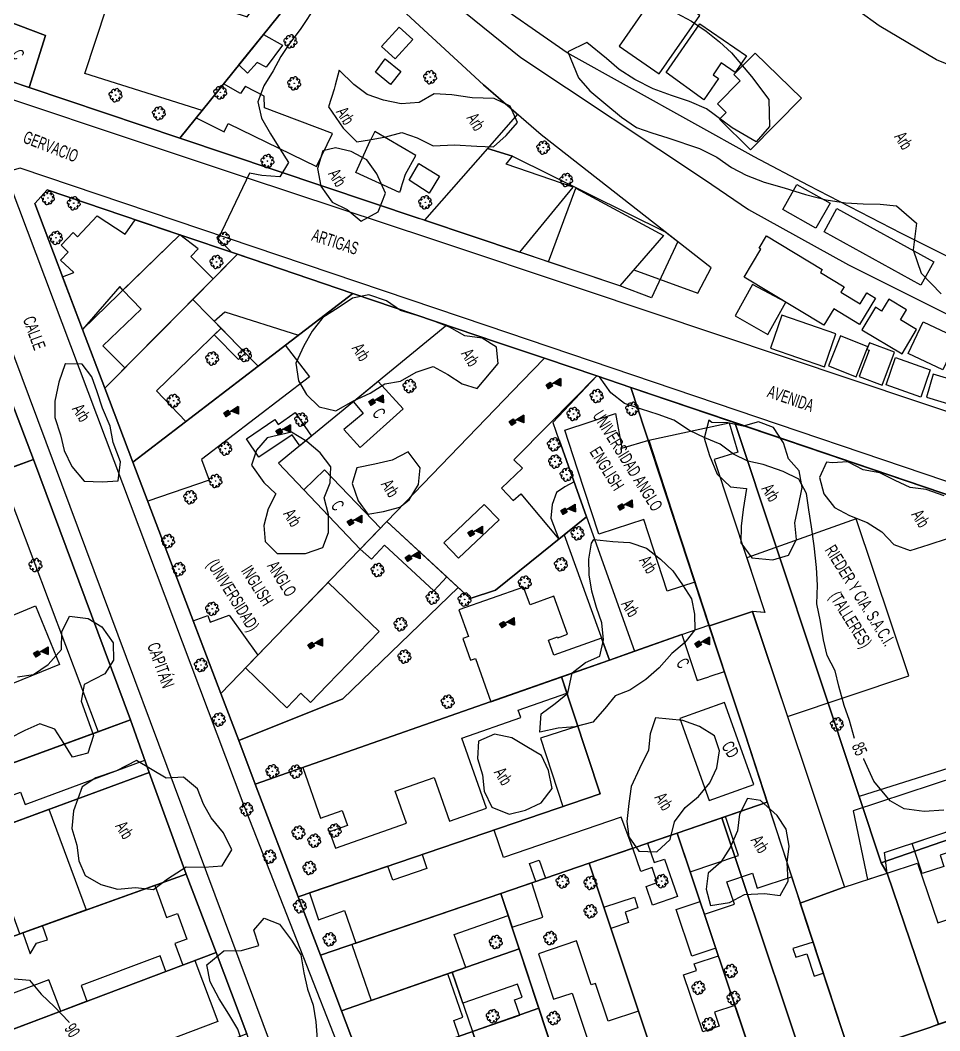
# Model space of a CAD drawing. Header units: millimetres. Extents: x 438774 to 440085, y 7202522 to 7203572.
# Drawn here: x 439211.1 to 439357.8, y 7202871.3 to 7203032.5 of the extents above; entities that cross this region are included whole.
import ezdxf

# ---------------------------------------------------------------- set-up
doc = ezdxf.new("R2010")
doc.units = ezdxf.units.MM
doc.linetypes.add('00', pattern=[10, 0, -10])
for name, color, linetype in [('0505', 1, 'Continuous'), ('0506', 1, 'Continuous'), ('0603', 1, 'Continuous'), ('0604', 7, 'Continuous'), ('0611', 30, 'Continuous'), ('0612', 7, 'Continuous'), ('0625', 7, 'Continuous'), ('0703', 6, 'Continuous'), ('0705', 242, 'Continuous'), ('0707', 7, 'Continuous'), ('0801', 10, 'Continuous'), ('0803', 160, 'Continuous'), ('0811', 10, 'Continuous'), ('0812', 7, 'Continuous'), ('0821', 10, 'Continuous'), ('0822', 7, 'Continuous'), ('0834', 7, 'Continuous'), ('0835', 7, 'Continuous'), ('1005', 3, 'Continuous'), ('1006', 3, 'Continuous'), ('1007', 3, 'Continuous')]:
    doc.layers.add(name, color=color, linetype=linetype)
doc.styles.add('02', font='swissc.ttf')
doc.styles.get("Standard").update_dxf_attribs({"font": 'Arial.ttf'})
doc.linetypes.add('03', pattern='A,5,0,["I",Standard,S=2,R=0,X=0,Y=-1],0.1', length=5.1)
doc.linetypes.add('14', pattern='A,10,0,["X",Standard,S=1,R=0,X=0,Y=-0.5],0.1', length=10.1)

# ---------------------------------------------------------------- blocks, each defined once
blk = doc.blocks.new('15')
for p, q in [((-0.38, 0.75), (0.37, 0.75)), ((-0.38, 0.73), (0.37, 0.73)), ((-0.38, 0.72), (0.37, 0.72)), ((-0.38, 0.7), (0.37, 0.7)), ((-0.38, 0.69), (0.37, 0.69)), ((-0.38, 0.67), (0.37, 0.67)), ((-0.38, 0.66), (0.37, 0.66)), ((-0.38, 0.64), (0.37, 0.64)), ((-0.38, 0.63), (0.37, 0.63)), ((-0.38, 0.61), (0.37, 0.61)), ((-0.38, 0.6), (0.37, 0.6)), ((-0.38, 0.58), (0.37, 0.58)), ((-0.38, 0.57), (0.37, 0.57)), ((-0.38, 0.55), (0.37, 0.55)), ((-0.38, 0.54), (0.37, 0.54)), ((-0.38, 0.52), (0.37, 0.52)), ((-0.38, 0.51), (0.37, 0.51)), ((-0.38, 0.49), (0.37, 0.49)), ((-0.38, 0.48), (0.37, 0.48)), ((-0.38, 0.46), (0.37, 0.46)), ((-0.38, 0.45), (0.37, 0.45)), ((-0.38, 0.43), (0.37, 0.43)), ((-0.38, 0.42), (0.37, 0.42)), ((-0.38, 0.4), (0.37, 0.4)), ((-0.38, 0.39), (0.37, 0.39)), ((-0.38, 0.37), (0.37, 0.37)), ((-0.38, 0.36), (0.37, 0.36)), ((-0.38, 0.34), (0.37, 0.34)), ((-0.38, 0.33), (0.37, 0.33)), ((-0.38, 0.31), (0.37, 0.31)), ((-0.38, 0.3), (0.37, 0.3)), ((-0.38, 0.28), (0.37, 0.28)), ((-0.38, 0.27), (0.37, 0.27)), ((-0.38, 0.25), (0.37, 0.25)), ((-0.38, 0.24), (0.37, 0.24)), ((-0.38, 0.22), (0.37, 0.22)), ((-0.38, 0.21), (0.37, 0.21)), ((-0.38, 0.19), (0.37, 0.19)), ((-0.38, 0.18), (0.37, 0.18)), ((-0.38, 0.16), (0.37, 0.16)), ((-0.38, 0.15), (0.37, 0.15)), ((-0.38, 0.13), (0.37, 0.13)), ((-0.38, 0.12), (0.37, 0.12)), ((-0.38, 0.1), (0.37, 0.1)), ((-0.38, 0.09), (0.37, 0.09)), ((-0.38, 0.07), (0.37, 0.07)), ((-0.38, 0.06), (0.37, 0.06)), ((-0.38, 0.04), (0.37, 0.04)), ((-0.38, 0.03), (0.37, 0.03)), ((-0.38, 0.01), (0.37, 0.01))]:
    blk.add_line(p, q)
for points in [[(0, 0), (0, 2.5), (1.05, 1.88), (0, 1.12)], [(-0.38, 0.75), (0.37, 0.75), (0.37, 0), (-0.38, 0)]]:
    blk.add_lwpolyline(points, close=True)
blk.add_lwpolyline([(0.01, 2.48), (0.01, 1.17), (1.02, 1.88), (0.03, 2.48), (0.03, 1.23), (0.97, 1.88), (0.04, 2.42), (0.04, 1.28), (0.93, 1.88), (0.06, 2.38), (0.06, 1.33), (0.89, 1.88), (0.07, 2.33), (0.07, 1.38), (0.84, 1.88), (0.09, 2.28), (0.09, 1.42), (0.79, 1.88), (0.1, 2.23), (0.1, 1.48), (0.75, 1.88), (0.12, 2.17), (0.12, 1.53), (0.7, 1.88), (0.13, 2.12), (0.13, 1.58), (0.66, 1.88), (0.15, 2.08), (0.15, 1.62), (0.61, 1.88), (0.16, 2.03), (0.16, 1.67), (0.55, 1.88), (0.18, 2), (0.18, 1.7), (0.51, 1.88), (0.19, 1.95), (0.19, 1.75), (0.46, 1.88), (0.21, 1.92), (0.21, 1.78), (0.42, 1.88), (0.22, 1.9), (0.22, 1.8), (0.37, 1.88), (0.24, 1.88), (0.24, 1.83), (0.3, 1.85), (0.24, 1.85)])
blk = doc.blocks.new('09')
for p, q in [((-0.04, 0.01), (0.04, 0.01)), ((-0.02, 0.03), (0.02, 0.03)), ((0, 0.05), (0, 0.05)), ((-0.04, -0.01), (0.04, -0.01)), ((-0.02, -0.03), (0.02, -0.03))]:
    blk.add_line(p, q)
for points in [[(-0.61, 0.39), (-0.76, 0.34), (-0.88, 0.27), (-0.97, 0.13), (-1, 0), (-0.96, -0.15), (-0.88, -0.26), (-0.83, -0.31), (-0.73, -0.36), (-0.58, -0.38)], [(-0.12, 0.67), (-0.2, 0.77), (-0.32, 0.84), (-0.46, 0.87), (-0.62, 0.83), (-0.74, 0.77), (-0.81, 0.63), (-0.83, 0.49), (-0.83, 0.42), (-0.79, 0.32), (-0.69, 0.22), (-0.62, 0.16)], [(-0.41, 0.6), (-0.39, 0.72), (-0.35, 0.82), (-0.3, 0.88), (-0.18, 0.96), (-0.03, 1), (0.1, 0.96), (0.24, 0.87), (0.31, 0.75), (0.36, 0.62), (0.37, 0.55)], [(0.11, 0.66), (0.19, 0.71), (0.31, 0.78), (0.42, 0.81), (0.49, 0.81), (0.63, 0.78), (0.76, 0.7), (0.82, 0.58), (0.84, 0.41), (0.81, 0.28), (0.75, 0.16), (0.69, 0.06)], [(0.67, -0.42), (0.8, -0.38), (0.91, -0.29), (0.99, -0.14), (1.01, -0.01), (0.95, 0.14), (0.86, 0.24), (0.8, 0.29), (0.7, 0.32), (0.56, 0.34)], [(-0.14, -0.69), (-0.19, -0.75), (-0.3, -0.83), (-0.4, -0.87), (-0.48, -0.87), (-0.61, -0.83), (-0.74, -0.75), (-0.8, -0.63), (-0.83, -0.47), (-0.79, -0.33), (-0.7, -0.18), (-0.64, -0.12)], [(-0.38, -0.63), (-0.34, -0.76), (-0.26, -0.88), (-0.13, -0.97), (0.01, -1.01), (0.15, -0.97), (0.27, -0.88), (0.32, -0.83), (0.36, -0.73), (0.38, -0.57)], [(0.15, -0.7), (0.32, -0.83), (0.46, -0.87), (0.62, -0.85), (0.74, -0.79), (0.83, -0.66), (0.86, -0.52), (0.86, -0.45), (0.83, -0.34), (0.74, -0.24), (0.67, -0.18)]]:
    blk.add_lwpolyline(points)
blk.add_lwpolyline([(0, -0.05), (-0.05, 0), (0, 0.05), (0.05, 0)], close=True)

msp = doc.modelspace()

# ---------------------------------------------------------------- linework, layer by layer
at = {"layer": '0505', "linetype": 'Continuous', "flags": 128}
for points, elevation in [([(439247.19, 7203052.94), (439250.27, 7203050.18), (439252.6, 7203048.04), (439254.58, 7203046.24), (439256.31, 7203044.1), (439259.02, 7203042.38), (439260.27, 7203039.93), (439259.61, 7203037.19), (439258.14, 7203034.64), (439255.96, 7203031.34), (439255.73, 7203031.03)], 85), ([(439255.73, 7203031.03), (439254.05, 7203028.79), (439252.65, 7203026.69), (439251.42, 7203024.42), (439249.96, 7203022.05), (439248.98, 7203019.5), (439249.59, 7203016.88), (439251.04, 7203014.36), (439252.53, 7203011.97), (439253.89, 7203009.81), (439252.48, 7203007.54), (439249.62, 7203007.74), (439247.66, 7203008.1), (439242.67, 7202997.62), (439244.79, 7202995.49), (439287.24, 7202981.11)], 85), ([(439344.21, 7202917.9), (439343.41, 7202920.78), (439342.53, 7202923.16), (439341.69, 7202926.24), (439341.12, 7202928.68), (439339.85, 7202931.15), (439339.25, 7202933.63), (439338.75, 7202936.57), (439338.21, 7202939.41), (439338.28, 7202942.39), (439338.14, 7202945.17), (439337.74, 7202948.67), (439337.32, 7202951.66), (439336.89, 7202954.37), (439336.54, 7202956.97), (439335.33, 7202959.29), (439332.79, 7202960.53), (439329.63, 7202961.6), (439327.18, 7202962.18), (439324.87, 7202963.28), (439322.75, 7202964.89), (439320.3, 7202965.86), (439317.88, 7202967.07), (439315.36, 7202968.72), (439312.85, 7202969.62), (439310.2, 7202970.44), (439307.52, 7202971.34), (439305.32, 7202973.04), (439303.53, 7202975.59), (439287.24, 7202981.11)], 85), ([(439358.44, 7202906.49), (439355.29, 7202906.26), (439352.1, 7202906.71), (439349.87, 7202907.95), (439347.29, 7202911.11), (439345.7, 7202914.63)], 85), ([(439209.59, 7202879.64), (439212.57, 7202879.35), (439214.43, 7202877.11), (439216.53, 7202875.11), (439218.83, 7202872.7)], 90)]:
    msp.add_lwpolyline(points, dxfattribs=dict(at, elevation=elevation))
at = {"layer": '0505', "linetype": '00', "flags": 128}
for points, elevation in [([(439345.7, 7202914.63), (439344.21, 7202917.9)], 85), ([(439218.83, 7202872.7), (439220.39, 7202869.7)], 90)]:
    msp.add_lwpolyline(points, dxfattribs=dict(at, elevation=elevation))
at = {"layer": '0603', "linetype": 'Continuous', "flags": 128}
for points in [[(439276.86, 7202997.55), (439300.73, 7202989.62), (439419.01, 7202949.95), (439487.2, 7202926.88), (439539.11, 7202909.64), (439609.18, 7202886.39), (439688.49, 7202859.47), (439747.77, 7202839.63)], [(439397.96, 7202944.73), (439397.43, 7202945.57), (439396.79, 7202946.09), (439395.2, 7202946.65), (439285.6, 7202983.72)]]:
    msp.add_lwpolyline(points, dxfattribs=at)
at = {"layer": '0611', "linetype": 'Continuous', "flags": 128}
for points in [[(439213.34, 7203097.52), (439210.51, 7203101.02), (439201.53, 7203108.95), (439199.42, 7203110.06), (439197.68, 7203109.78), (439196.08, 7203108.78), (439119.68, 7203057.75), (439118.39, 7203056.38), (439117.58, 7203054.6), (439117.8, 7203052.4), (439118.64, 7203050.84), (439120.02, 7203049.93), (439191.15, 7203026.06), (439246.96, 7203007.49), (439276.86, 7202997.55)], [(439636.69, 7202930.72), (439613.86, 7202934.29), (439566.78, 7202950.4), (439543.24, 7202960.77), (439506.65, 7202977.02), (439491.48, 7202984.07), (439473.33, 7202991.76), (439459.11, 7202997.51), (439459.12, 7202997.52), (439448.45, 7203001.12), (439439.95, 7203003.41), (439434.08, 7203004.74), (439423.79, 7203006.78), (439403.29, 7203011.09), (439382.76, 7203015.68), (439369.92, 7203021.01), (439357.27, 7203026.2), (439348.13, 7203031.63), (439341.64, 7203036.36)], [(439040.3, 7203020.84), (439040.14, 7203022.68), (439040.71, 7203024.03), (439041.85, 7203024.88), (439042.85, 7203025.26), (439044.28, 7203025.41), (439170.48, 7203020.76), (439177.8, 7203019.97), (439187.63, 7203016.96), (439193.98, 7203014.68), (439196.13, 7203012.98), (439197.37, 7203011.85), (439198.19, 7203010.27), (439199.65, 7203006.7), (439261.42, 7202841.21)], [(439285.59, 7202983.72), (439211.09, 7203008.91), (439210.11, 7203008.65), (439209.43, 7203008.22), (439209.06, 7203007.39), (439209.44, 7203006.28), (439246.6, 7202907.62), (439271.76, 7202843.51)]]:
    msp.add_lwpolyline(points, dxfattribs=at)
at = {"layer": '0625', "linetype": '03', "flags": 128}
msp.add_lwpolyline([(439209.33, 7203104.61), (439244.6, 7203064.5), (439262.55, 7203049.51), (439290.94, 7203026.54), (439320.26, 7203007.07), (439327.29, 7203002.3), (439343.24, 7202993.49), (439363.46, 7202983.39), (439382.68, 7202974.52), (439397.6, 7202968.66), (439411.15, 7202963.67), (439449.24, 7202952.46), (439500.84, 7202937.98), (439533.15, 7202928.94), (439539.46, 7202927.2), (439576.31, 7202916.84), (439639.25, 7202899.46), (439657.14, 7202894.4), (439675.37, 7202889.33), (439688.8, 7202885.66), (439732.31, 7202872.62), (439744.41, 7202868.11), (439757.56, 7202862.65), (439769.99, 7202856.5), (439772.63, 7202855.3)], dxfattribs=at)
at = {"layer": '0703', "linetype": 'Continuous', "flags": 128}
for points in [[(439223.2, 7203082.55), (439219.26, 7203086.92), (439200.13, 7203108.13), (439196.92, 7203107.04), (439189.7, 7203102.2), (439182.24, 7203097.19), (439174.93, 7203092.27), (439125.26, 7203058.9), (439127.67, 7203050.27), (439191.88, 7203028.71), (439200.8, 7203025.71), (439206.82, 7203023.69), (439212.52, 7203021.77), (439236.56, 7203013.7), (439274.76, 7203000.87)], [(439287.24, 7202981.11), (439264.17, 7202988.92), (439245.75, 7202995.16), (439236.54, 7202998.28), (439215.39, 7203005.44), (439213.4, 7203003.24), (439221.02, 7202983.17), (439224.59, 7202973.79), (439229.07, 7202962), (439243.1, 7202925.09), (439245.95, 7202917.58), (439248.59, 7202910.62), (439255.42, 7202892.65), (439258.97, 7202883.32), (439262.33, 7202874.48), (439265.92, 7202865.03)], [(439356.19, 7202871.82), (439357.58, 7202872.33), (439372.06, 7202877.14), (439386.23, 7202881.89), (439400.71, 7202886.91), (439415.43, 7202891.67), (439416.06, 7202893.59), (439411.78, 7202904.65), (439406.84, 7202917.39), (439402.71, 7202928.03), (439397.62, 7202941.16), (439393.94, 7202944.66), (439380.19, 7202949.63), (439325.08, 7202968.3), (439308.52, 7202973.9), (439303.08, 7202975.75), (439294.71, 7202978.59), (439287.24, 7202981.11)], [(439200.13, 7202817.25), (439214.04, 7202822.38), (439228.55, 7202827.72), (439257.58, 7202838.42), (439258.64, 7202840.85), (439254.78, 7202851.01), (439249.75, 7202864.21), (439247.26, 7202870.79), (439242.32, 7202883.75), (439237.56, 7202896.29), (439231.68, 7202912.51), (439228.66, 7202920.86), (439213.22, 7202962.4), (439208.74, 7202974.17)], [(439343.44, 7202867.59), (439356.19, 7202871.82)]]:
    msp.add_lwpolyline(points, dxfattribs=at)
at = {"layer": '0703'}
msp.add_lwpolyline([(439223.2, 7203082.55), (439232.41, 7203072.32), (439239.62, 7203064.32), (439244.94, 7203059.29), (439261.06, 7203044.08), (439272.73, 7203033.5), (439285.02, 7203022.19), (439290.41, 7203017.51), (439285.62, 7203012.06), (439289.61, 7203010.81), (439314.08, 7202998.67), (439315.98, 7202997.18), (439311.83, 7202988.23), (439306.75, 7202990.13), (439295.36, 7202993.95), (439290.82, 7202995.48), (439275.6, 7203000.58), (439274.76, 7203000.87)], dxfattribs=at)
at = {"layer": '0705', "linetype": 'Continuous', "flags": 128}
for points in [[(439236.5, 7203061.47), (439209.89, 7203037.17), (439206.82, 7203023.69), (439212.52, 7203021.77), (439236.56, 7203013.7), (439253.45, 7203034.64)], [(439253.45, 7203034.64), (439236.56, 7203013.7), (439274.76, 7203000.87)], [(439291.15, 7202974.9), (439269.56, 7202952.51), (439243.1, 7202925.09), (439229.07, 7202962), (439249.05, 7202977.33), (439264.17, 7202988.92), (439287.24, 7202981.11)], [(439291.15, 7202974.9), (439294.71, 7202978.59), (439287.24, 7202981.11)], [(439296.07, 7202968.31), (439303.08, 7202975.75), (439294.71, 7202978.59), (439291.15, 7202974.9)], [(439291.15, 7202974.9), (439269.56, 7202952.51), (439280.97, 7202942), (439282.88, 7202940.25), (439286.92, 7202941.55), (439297.89, 7202950.38), (439301.45, 7202953.26), (439297.05, 7202965.56)], [(439326.76, 7202918.58), (439320.97, 7202936), (439308.52, 7202973.9), (439303.08, 7202975.75), (439296.07, 7202968.31), (439297.04, 7202965.58)], [(439356.19, 7202871.82), (439357.58, 7202872.33), (439349.38, 7202896.41), (439348.43, 7202898.08), (439344.95, 7202908.67), (439325.08, 7202968.3), (439308.52, 7202973.9), (439320.97, 7202936), (439326.76, 7202918.58)], [(439297.05, 7202965.56), (439301.45, 7202953.26), (439309.11, 7202931.84), (439316.67, 7202934.49)], [(439316.67, 7202934.49), (439320.97, 7202936), (439326.76, 7202918.58)], [(439316.67, 7202934.49), (439309.11, 7202931.84), (439305.09, 7202930.43), (439297.44, 7202927.74), (439303.6, 7202909.06), (439255.42, 7202892.65), (439258.97, 7202883.32), (439287.79, 7202893.19), (439301.87, 7202898.02), (439315.89, 7202902.82), (439330.25, 7202907.74), (439326.76, 7202918.58)], [(439326.76, 7202918.58), (439330.25, 7202907.74), (439343.44, 7202867.59), (439356.19, 7202871.82)]]:
    msp.add_lwpolyline(points, dxfattribs=at)
at = {"layer": '0705'}
msp.add_lwpolyline([(439253.45, 7203034.64), (439259.48, 7203042.11), (439261.06, 7203044.08), (439272.73, 7203033.5), (439285.02, 7203022.19), (439290.41, 7203017.51), (439285.62, 7203012.06), (439289.61, 7203010.81), (439314.08, 7202998.67), (439315.98, 7202997.18), (439311.83, 7202988.23), (439306.75, 7202990.13), (439295.36, 7202993.95), (439290.82, 7202995.48), (439275.6, 7203000.58), (439274.76, 7203000.87)], dxfattribs=at)
at = {"layer": '0705', "linetype": 'Continuous', "flags": 128}
for points in [[(439236.54, 7202998.28), (439221.02, 7202983.17), (439213.4, 7203003.24), (439215.39, 7203005.44)], [(439236.54, 7202998.28), (439245.75, 7202995.16), (439238.63, 7202987.97), (439224.59, 7202973.79), (439221.02, 7202983.17)], [(439245.75, 7202995.16), (439264.17, 7202988.92), (439249.05, 7202977.33), (439238.63, 7202987.97)], [(439238.63, 7202987.97), (439249.05, 7202977.33), (439229.07, 7202962), (439224.59, 7202973.79)], [(439141.53, 7202952.99), (439187.63, 7202969.55), (439188.75, 7202966.85), (439208.74, 7202974.17), (439213.22, 7202962.4), (439207.86, 7202960.47), (439146.09, 7202938.27)], [(439380.19, 7202949.63), (439325.08, 7202968.3), (439344.95, 7202908.67), (439348.43, 7202898.08), (439363.64, 7202903.36), (439377.48, 7202907.99), (439392.3, 7202912.61), (439388.81, 7202923.29), (439380.19, 7202949.63)], [(439079.05, 7202914.17), (439146.09, 7202938.27), (439207.86, 7202960.47), (439213.22, 7202962.4), (439228.66, 7202920.86), (439223.54, 7202918.98), (439181.9, 7202903.74), (439154.36, 7202893.67), (439093.46, 7202871.39), (439088.01, 7202887.71), (439084.6, 7202897.43)], [(439269.56, 7202952.51), (439280.97, 7202942), (439262.58, 7202924.23), (439245.95, 7202917.58), (439243.1, 7202925.09)], [(439280.97, 7202942), (439282.88, 7202940.25), (439286.92, 7202941.55), (439297.89, 7202950.38), (439301.45, 7202953.26), (439309.11, 7202931.84), (439305.09, 7202930.43), (439297.44, 7202927.74), (439248.59, 7202910.62), (439245.95, 7202917.58), (439262.58, 7202924.23)], [(439248.59, 7202910.62), (439297.44, 7202927.74), (439303.6, 7202909.06), (439255.42, 7202892.65)], [(439181.9, 7202903.74), (439223.54, 7202918.98), (439228.66, 7202920.86), (439231.68, 7202912.51), (439184.98, 7202895.3)], [(439363.64, 7202903.36), (439360.24, 7202913.52), (439344.95, 7202908.67), (439348.43, 7202898.08), (439363.64, 7202903.36)], [(439157.31, 7202885.09), (439184.98, 7202895.3), (439231.68, 7202912.51), (439237.56, 7202896.29), (439170.03, 7202872.03), (439162.73, 7202869.32), (439158.33, 7202882.11)], [(439315.89, 7202902.82), (439323.01, 7202905.26), (439336.44, 7202865.25), (439329.3, 7202862.86)], [(439357.58, 7202872.33), (439372.06, 7202877.14), (439363.64, 7202903.36), (439348.43, 7202898.08), (439349.38, 7202896.41)], [(439301.87, 7202898.02), (439315.89, 7202902.82), (439329.3, 7202862.86), (439315.16, 7202858.14)], [(439287.79, 7202893.19), (439301.87, 7202898.02), (439315.16, 7202858.14), (439300.91, 7202853.37), (439293.81, 7202874.91), (439290.7, 7202884.34)], [(439170.03, 7202872.03), (439237.56, 7202896.29), (439242.32, 7202883.75), (439174.68, 7202858.24)], [(439258.97, 7202883.32), (439287.79, 7202893.19), (439290.7, 7202884.34), (439279.99, 7202880.62), (439262.33, 7202874.48)], [(439262.33, 7202874.48), (439279.99, 7202880.62), (439290.7, 7202884.34), (439293.81, 7202874.91), (439265.92, 7202865.03)], [(439174.68, 7202858.24), (439242.32, 7202883.75), (439247.26, 7202870.79), (439221.69, 7202860.78), (439216.84, 7202858.87), (439202.8, 7202853.37), (439188.31, 7202847.69), (439179.42, 7202844.21)], [(439265.92, 7202865.03), (439293.81, 7202874.91), (439300.91, 7202853.37), (439290.57, 7202849.92), (439275.42, 7202844.85), (439273.16, 7202845.98), (439268.74, 7202857.62)]]:
    msp.add_lwpolyline(points, close=True, dxfattribs=at)
at = {"layer": '0705'}
msp.add_lwpolyline([(439330.25, 7202907.74), (439343.44, 7202867.59), (439336.44, 7202865.25), (439323.01, 7202905.26)], close=True, dxfattribs=at)
at = {"layer": '0707', "linetype": 'Continuous', "flags": 128}
for points in [[(439638.85, 7202907.15), (439611.3, 7202914.99), (439537.77, 7202935.49), (439467.11, 7202955.12), (439421.22, 7202969.62), (439414.05, 7202971.58), (439370.87, 7202988.85), (439351.7, 7202998.49), (439336.87, 7203006.13), (439328.17, 7203010.69), (439298.36, 7203027.28), (439284.58, 7203036.91), (439272.14, 7203046.61), (439252.54, 7203061.18), (439236.81, 7203080.04), (439222.72, 7203097.41), (439220.23, 7203103.21), (439213.63, 7203121.65), (439211.42, 7203127.45)], [(439274.76, 7203000.87), (439236.56, 7203013.7), (439212.52, 7203021.77), (439200.8, 7203025.71), (439191.88, 7203028.71), (439127.67, 7203050.27), (439125.26, 7203058.9), (439174.93, 7203092.27), (439196.92, 7203107.04), (439200.13, 7203108.13), (439223.2, 7203082.55)], [(439209.89, 7203037.17), (439208.81, 7203032.45), (439215.12, 7203030.07), (439212.52, 7203021.77), (439212.53, 7203021.78)], [(439253.45, 7203034.64), (439236.56, 7203013.7)], [(439177.17, 7203017.77), (439192.74, 7203012.59), (439194.92, 7203010.46), (439197.37, 7203004.05), (439205.14, 7202983.63), (439208.74, 7202974.17), (439213.22, 7202962.4), (439207.86, 7202960.47), (439146.09, 7202938.27), (439079.05, 7202914.17), (439074.05, 7202928.76)], [(439213.4, 7203003.24), (439215.39, 7203005.44), (439236.54, 7202998.28), (439245.75, 7202995.16), (439264.17, 7202988.92), (439287.24, 7202981.11)], [(439356.19, 7202871.82), (439343.44, 7202867.59), (439329.3, 7202862.86), (439315.16, 7202858.14), (439300.91, 7202853.37), (439290.57, 7202849.92), (439275.42, 7202844.85), (439273.16, 7202845.98), (439268.74, 7202857.62), (439265.92, 7202865.03), (439262.33, 7202874.48), (439258.97, 7202883.32), (439255.42, 7202892.65), (439248.59, 7202910.62), (439245.95, 7202917.58), (439243.1, 7202925.09), (439229.07, 7202962), (439224.59, 7202973.79), (439221.02, 7202983.17), (439213.4, 7203003.24)], [(439306.75, 7202990.13), (439274.76, 7203000.87)], [(439221.02, 7202983.17), (439236.54, 7202998.28)], [(439245.75, 7202995.16), (439224.59, 7202973.79)], [(439229.07, 7202962), (439264.17, 7202988.92)], [(439279.13, 7202983.85), (439252.31, 7202961.81), (439265.34, 7202948.13)], [(439287.24, 7202981.11), (439294.71, 7202978.59), (439303.08, 7202975.75), (439308.52, 7202973.9), (439380.19, 7202949.63)], [(439291.15, 7202974.9), (439294.71, 7202978.59)], [(439243.1, 7202925.09), (439269.56, 7202952.51), (439291.15, 7202974.9)], [(439303.08, 7202975.75), (439296.07, 7202968.31), (439297.04, 7202965.58)], [(439308.52, 7202973.9), (439320.97, 7202936), (439326.76, 7202918.58)], [(439297.05, 7202965.56), (439301.45, 7202953.26), (439297.89, 7202950.38), (439286.92, 7202941.55), (439282.88, 7202940.25), (439280.97, 7202942), (439269.56, 7202952.51)], [(439207.86, 7202960.47), (439223.54, 7202918.98)], [(439297.89, 7202950.38), (439305.09, 7202930.43)], [(439280.97, 7202942), (439262.58, 7202924.23), (439245.95, 7202917.58)], [(439316.67, 7202934.49), (439320.97, 7202936)], [(439248.59, 7202910.62), (439297.44, 7202927.74), (439305.09, 7202930.43), (439316.67, 7202934.49)], [(439255.42, 7202892.65), (439303.6, 7202909.06), (439297.44, 7202927.74)], [(439079.05, 7202914.17), (439084.6, 7202897.43), (439087.04, 7202898.18), (439090.24, 7202888.93), (439088.01, 7202887.71), (439093.46, 7202871.39), (439101.73, 7202846.65), (439162.73, 7202869.32), (439170.03, 7202872.03), (439237.56, 7202896.29), (439231.68, 7202912.51), (439228.66, 7202920.86)], [(439228.66, 7202920.86), (439223.54, 7202918.98), (439154.36, 7202893.67), (439093.46, 7202871.39)], [(439326.76, 7202918.58), (439330.25, 7202907.74), (439343.44, 7202867.59)], [(439157.31, 7202885.09), (439231.68, 7202912.51)], [(439330.25, 7202907.74), (439315.89, 7202902.82), (439301.87, 7202898.02), (439287.79, 7202893.19), (439258.97, 7202883.32)], [(439329.3, 7202862.86), (439315.89, 7202902.82)], [(439301.87, 7202898.02), (439315.16, 7202858.14)], [(439200.13, 7202817.25), (439214.04, 7202822.38), (439228.55, 7202827.72), (439257.58, 7202838.42), (439258.64, 7202840.85), (439254.78, 7202851.01), (439249.75, 7202864.21), (439247.26, 7202870.79), (439242.32, 7202883.75), (439237.56, 7202896.29)], [(439300.91, 7202853.37), (439290.7, 7202884.34), (439287.79, 7202893.19)], [(439416.06, 7202893.59), (439415.43, 7202891.67), (439356.19, 7202871.82)], [(439290.7, 7202884.34), (439279.99, 7202880.62), (439262.33, 7202874.48)], [(439242.32, 7202883.75), (439174.68, 7202858.24), (439110.98, 7202833.59)], [(439279.99, 7202880.62), (439283.24, 7202871.16), (439285.85, 7202863.6), (439290.57, 7202849.92)]]:
    msp.add_lwpolyline(points, dxfattribs=at)
at = {"layer": '0707', "linetype": '14', "flags": 128}
msp.add_lwpolyline([(439308.97, 7202992.68), (439319.22, 7202988.97), (439321.33, 7202992.99), (439294.2, 7203014.22), (439285.02, 7203022.19), (439272.73, 7203033.5), (439261.06, 7203044.08)], dxfattribs=at)
at = {"layer": '0801', "linetype": 'Continuous', "flags": 128}
for points in [[(439253.45, 7203034.64), (439240.1, 7203018.1), (439221.38, 7203024), (439226.61, 7203039.87), (439247.28, 7203033.05), (439250.37, 7203037.34), (439249.51, 7203037.95), (439250.49, 7203039.32)], [(439271.79, 7203005.58), (439272.57, 7203007.93), (439274.22, 7203010.93), (439267.64, 7203014.74), (439266.94, 7203013.25)], [(439271.79, 7203005.58), (439271.59, 7203005), (439264.63, 7203008.2), (439266.94, 7203013.25)], [(439208.74, 7202974.17), (439213.22, 7202962.4), (439202.32, 7202958.48)], [(439326.76, 7202918.58), (439335.52, 7202891.66), (439342.2, 7202894.06)], [(439329.3, 7202862.86), (439325.12, 7202875.33), (439321.86, 7202874.24), (439322.61, 7202872.03), (439319.97, 7202871.13), (439316.93, 7202880.21), (439318.97, 7202880.9), (439318.63, 7202881.94), (439322.47, 7202883.23), (439322.05, 7202884.47), (439318.24, 7202883.2), (439315.76, 7202890.6), (439319.57, 7202891.88), (439315.89, 7202902.82), (439311.16, 7202901.2), (439312.22, 7202898.1), (439313.88, 7202898.67), (439315.93, 7202892.7), (439311.94, 7202891.34), (439310.93, 7202894.29), (439312.73, 7202894.91), (439311.91, 7202897.32), (439310.09, 7202896.69), (439308.81, 7202900.39), (439301.87, 7202898.02), (439301.87, 7202898.02), (439304.22, 7202890.98), (439309.08, 7202892.59), (439309.65, 7202890.9), (439307.6, 7202890.21), (439308.15, 7202888.57), (439305.34, 7202887.62), (439315.16, 7202858.14)], [(439356.19, 7202871.82), (439343.44, 7202867.59), (439335.52, 7202891.66), (439342.2, 7202894.06)], [(439342.2, 7202894.06), (439335.52, 7202891.66)], [(439356.19, 7202871.82), (439357.58, 7202872.33)]]:
    msp.add_lwpolyline(points, dxfattribs=at)
for points in [[(439313.04, 7203023.94), (439319.49, 7203033.26), (439313.1, 7203037.68), (439306.66, 7203028.36), (439313.04, 7203023.94)], [(439208.81, 7203032.45), (439204.31, 7203024.53), (439212.52, 7203021.77), (439215.12, 7203030.07), (439208.81, 7203032.45)], [(439314.17, 7203024.17), (439319.5, 7203031.94), (439326.96, 7203026.82), (439325.14, 7203024.15), (439322.92, 7203025.68), (439321.62, 7203023.78), (439322.48, 7203023.2), (439320.15, 7203019.81), (439314.17, 7203024.17)], [(439245.97, 7203025.36), (439249.88, 7203030.21), (439252.91, 7203028.51), (439250.3, 7203025.01), (439248.87, 7203025.78), (439247.33, 7203024.07), (439245.97, 7203025.36)], [(439271.83, 7203024.3), (439270.17, 7203022.26), (439267.76, 7203024.23), (439269.33, 7203026.34), (439271.83, 7203024.3)], [(439335.74, 7203020.06), (439327.61, 7203011.82), (439322.65, 7203016.72), (439323.7, 7203017.78), (439322.32, 7203019.14), (439325.96, 7203022.82), (439324.95, 7203023.82), (439328.32, 7203027.24), (439335.74, 7203020.06)], [(439243.53, 7203022.34), (439239.16, 7203016.93), (439243.63, 7203014.7), (439244.27, 7203016), (439258.35, 7203009.14), (439260.91, 7203014.41), (439250.06, 7203018.53), (439249.99, 7203020.38), (439247, 7203021.92), (439246.95, 7203021.91), (439246.23, 7203020.81), (439243.53, 7203022.34)], [(439275.6, 7203000.58), (439290.82, 7202995.48), (439299.28, 7203005.85), (439288.63, 7203009.55), (439289.61, 7203010.81), (439285.62, 7203012.06), (439275.6, 7203000.58)], [(439274.66, 7203009.67), (439278, 7203007.63), (439276.33, 7203004.89), (439273.15, 7203006.98), (439274.66, 7203009.67)], [(439306.75, 7202990.13), (439295.36, 7202993.95), (439299.71, 7203005.7), (439313.71, 7202998.16), (439306.75, 7202990.13)], [(439338.05, 7202999.31), (439332.75, 7203002.32), (439335.01, 7203006.31), (439340.33, 7203003.3), (439338.05, 7202999.31)], [(439341.4, 7203002.47), (439356.84, 7202993.97), (439354.8, 7202990.25), (439339.35, 7202998.75), (439341.4, 7203002.47)], [(439236.54, 7202998.28), (439227.48, 7202989.46), (439226.98, 7202990), (439221.02, 7202983.17), (439217.84, 7202991.55), (439219.62, 7202992.23), (439217.51, 7202994.22), (439218.74, 7202995.52), (439217.6, 7202996.6), (439219.52, 7202998.62), (439220.24, 7202997.94), (439223.38, 7203001.27), (439227.84, 7202998.36), (439229.43, 7203000.68), (439236.54, 7202998.28)], [(439227.8, 7202977.03), (439241.89, 7202991.26), (439238.3, 7202994.81), (439239.5, 7202996.01), (439236.54, 7202998.28), (439227.48, 7202989.46), (439230.4, 7202986.39), (439224.25, 7202980.54), (439227.8, 7202977.03)], [(439345.01, 7202983.95), (439340.87, 7202986.44), (439339.31, 7202983.85), (439326.58, 7202991.52), (439329.27, 7202995.98), (439329, 7202996.13), (439330.17, 7202998.08), (439339.03, 7202992.74), (439338.75, 7202992.26), (439342.53, 7202989.98), (439342.03, 7202989.14), (439345.11, 7202987.28), (439346.14, 7202989), (439347.55, 7202988.16), (439345.01, 7202983.95)], [(439264.17, 7202988.92), (439245.75, 7202995.16), (439224.59, 7202973.79), (439229.07, 7202962), (439237.51, 7202968.47), (439232.83, 7202973.37), (439243.12, 7202983.38), (439242.04, 7202984.48), (439243.74, 7202985.96), (439255.46, 7202982.24), (439264.17, 7202988.92)], [(439325.13, 7202985.32), (439330.34, 7202982.38), (439333.23, 7202987.52), (439327.94, 7202990.32), (439325.13, 7202985.32)], [(439351.78, 7202979.28), (439354.1, 7202983.17), (439351.52, 7202984.7), (439352.48, 7202986.3), (439349.65, 7202987.99), (439348.52, 7202986.1), (439347.52, 7202986.71), (439345.36, 7202983.11), (439351.78, 7202979.28)], [(439330.78, 7202980.17), (439339.42, 7202977.22), (439341.21, 7202982.47), (439332.59, 7202985.43), (439330.78, 7202980.17)], [(439358.31, 7202976.74), (439352.78, 7202979.34), (439355.16, 7202984.37), (439360.69, 7202981.77), (439358.31, 7202976.74)], [(439340.04, 7202977.38), (439344.44, 7202975.63), (439346.34, 7202980.4), (439341.95, 7202982.17), (439340.04, 7202977.38)], [(439344.94, 7202975.65), (439348.59, 7202974.26), (439350.59, 7202979.52), (439346.6, 7202981.03), (439346.18, 7202979.99), (439346.54, 7202979.85), (439344.94, 7202975.65)], [(439356.29, 7202976.71), (439354.76, 7202972.36), (439349.22, 7202974.31), (439350.76, 7202978.68), (439356.29, 7202976.71)], [(439355.66, 7202972.37), (439359.74, 7202971.16), (439360.92, 7202975.17), (439358.97, 7202975.75), (439358.86, 7202975.38), (439356.73, 7202976.01), (439355.66, 7202972.37)], [(439297.44, 7202927.74), (439256.15, 7202913.26), (439258.98, 7202905.18), (439262.47, 7202906.4), (439263.31, 7202904.03), (439260.45, 7202903.03), (439261.38, 7202900.4), (439272.7, 7202904.38), (439270.91, 7202909.49), (439277.13, 7202911.68), (439279.58, 7202904.72), (439285.47, 7202906.78), (439281.56, 7202917.95), (439290.94, 7202921.25), (439290.53, 7202922.42), (439298.29, 7202925.15), (439297.44, 7202927.74)], [(439228.66, 7202920.86), (439181.9, 7202903.74), (439183.92, 7202898.21), (439186, 7202898.98), (439187.07, 7202896.06), (439204.72, 7202902.58), (439203.29, 7202906.48), (439211.12, 7202909.37), (439211.86, 7202907.38), (439230.99, 7202914.43), (439228.66, 7202920.86)], [(439303.6, 7202909.06), (439300.03, 7202919.9), (439294.09, 7202917.94), (439297.68, 7202907.05), (439303.6, 7202909.06)], [(439203.71, 7202902.2), (439215.67, 7202906.61), (439221.58, 7202890.55), (439211.01, 7202886.76), (439209.58, 7202890.74), (439204.52, 7202888.93), (439203.26, 7202892.45), (439206.84, 7202893.72), (439203.71, 7202902.2)], [(439264.61, 7202885.25), (439293.33, 7202895.09), (439292.34, 7202897.97), (439293.89, 7202898.5), (439294.87, 7202895.62), (439308.81, 7202900.39), (439306.97, 7202905.38), (439288.18, 7202898.94), (439286.68, 7202903.3), (439275.21, 7202899.4), (439275.98, 7202897.15), (439270.52, 7202895.3), (439269.76, 7202897.54), (439257.23, 7202893.27), (439258.68, 7202889), (439262.83, 7202890.45), (439264.61, 7202885.25)], [(439315.89, 7202902.82), (439317.96, 7202896.64), (439325.7, 7202899.24), (439323.6, 7202905.46), (439315.89, 7202902.82)], [(439372.36, 7202877.27), (439357.58, 7202872.33), (439349.38, 7202896.41), (439354.26, 7202898.04), (439357.5, 7202888.5), (439360.77, 7202889.61), (439362.71, 7202883.9), (439369.33, 7202886.15), (439372.36, 7202877.27)], [(439334.16, 7202895.83), (439337.58, 7202885.44), (439334.37, 7202884.38), (439334.82, 7202883), (439336.58, 7202883.58), (439337.76, 7202879.97), (439339.21, 7202880.46), (439343.44, 7202867.59), (439329.3, 7202862.86), (439320.24, 7202889.86), (439325.03, 7202891.46), (439323.83, 7202895.04), (439327.9, 7202896.41), (439328.69, 7202894.03), (439334.16, 7202895.83)], [(439201.12, 7202883.21), (439211.48, 7202886.92), (439212.69, 7202883.56), (439213.69, 7202885.27), (439215.43, 7202885.78), (439214.66, 7202888.07), (439232.58, 7202894.5), (439234.44, 7202889.33), (439236.19, 7202889.97), (439237.65, 7202885.9), (439235.77, 7202885.22), (439237.02, 7202881.75), (439234.34, 7202880.75), (439233.41, 7202883.24), (439220.79, 7202878.48), (439221.72, 7202875.99), (439217.54, 7202874.41), (439215.66, 7202879.4), (439204.07, 7202875.02), (439201.12, 7202883.21)], [(439287.79, 7202893.19), (439289.57, 7202887.8), (439294.48, 7202889.42), (439292.69, 7202894.87), (439287.79, 7202893.19)], [(439287.79, 7202893.19), (439264.01, 7202885.04), (439267.06, 7202876.12), (439282.17, 7202881.38), (439280.34, 7202886.65), (439288.96, 7202889.65), (439287.79, 7202893.19)], [(439315.16, 7202858.14), (439309.72, 7202874.43), (439304.88, 7202872.82), (439302.87, 7202878.83), (439302.17, 7202878.59), (439299.84, 7202885.61), (439293.77, 7202883.58), (439296.19, 7202876.32), (439299.15, 7202877.3), (439302.88, 7202866.1), (439300.29, 7202865.24), (439303.92, 7202854.38), (439315.16, 7202858.14)], [(439290.7, 7202884.34), (439297.35, 7202864.18), (439293.18, 7202862.81), (439291.88, 7202866.75), (439285.49, 7202864.64), (439283.24, 7202871.16), (439290.82, 7202873.76), (439289.97, 7202876.21), (439291.16, 7202876.62), (439290.44, 7202878.7), (439281.69, 7202875.69), (439279.99, 7202880.62), (439290.7, 7202884.34)], [(439200.67, 7202868.04), (439238.94, 7202882.47), (439242.6, 7202872.74), (439218.15, 7202863.52), (439216.8, 7202867.11), (439202.76, 7202861.92), (439200.67, 7202868.04)], [(439279.29, 7202880.37), (439262.33, 7202874.48), (439265.92, 7202865.03), (439271.28, 7202866.93), (439270.8, 7202868.31), (439275.41, 7202869.94), (439275.89, 7202868.57), (439281.14, 7202870.42), (439280.25, 7202872.93), (439281.7, 7202873.44), (439279.29, 7202880.37)]]:
    msp.add_lwpolyline(points, close=True, dxfattribs=at)
at = {"layer": '0803', "linetype": 'Continuous', "flags": 128}
for points in [[(439271.57, 7203031.42), (439268.74, 7203028.33), (439270.89, 7203026.35), (439273.74, 7203029.44), (439271.57, 7203031.42)], [(439243.12, 7202983.38), (439242.04, 7202982.33), (439245.91, 7202978.37), (439246.99, 7202979.4), (439243.12, 7202983.38)], [(439353.4, 7202901.17), (439360.47, 7202903.53), (439361.48, 7202900.49), (439357.84, 7202899.29), (439358.44, 7202897.49), (439355, 7202896.35), (439353.4, 7202901.17)]]:
    msp.add_lwpolyline(points, close=True, dxfattribs=at)
at = {"layer": '0811', "linetype": 'Continuous', "flags": 128}
for points in [[(439229.07, 7202962), (439253.38, 7202980.65), (439257.22, 7202975.63), (439239.99, 7202962.41), (439241.24, 7202959.13), (439231.43, 7202955.78), (439229.07, 7202962)], [(439265.31, 7202964.32), (439272.16, 7202970.48), (439268.22, 7202974.88), (439264.24, 7202971.62), (439265.79, 7202969.75), (439262.72, 7202967.21), (439265.31, 7202964.32)], [(439257.56, 7202966.14), (439255.7, 7202964.61), (439254.46, 7202966.35), (439249.17, 7202962.78), (439247.17, 7202965.74), (439251.7, 7202968.8), (439252.24, 7202967.99), (439254.96, 7202969.94), (439257.56, 7202966.14)], [(439265.34, 7202948.13), (439256.33, 7202957.58), (439259.62, 7202960.75), (439268.57, 7202951.48), (439265.34, 7202948.13)], [(439301.45, 7202953.26), (439299.45, 7202958.86), (439297.97, 7202958.05), (439296.67, 7202957.18), (439295.95, 7202955.24), (439295.76, 7202953.07), (439297.03, 7202949.7), (439301.45, 7202953.26)], [(439285.08, 7202955.26), (439278.65, 7202949.15), (439281.01, 7202946.67), (439287.49, 7202952.81), (439285.08, 7202955.26)], [(439269.56, 7202952.51), (439279.14, 7202943.69), (439277.09, 7202941.46), (439269.18, 7202948.74), (439267.13, 7202946.5), (439265.34, 7202948.13), (439269.56, 7202952.51)], [(439260.2, 7202942.81), (439247.04, 7202929.18), (439253.63, 7202922.82), (439255.87, 7202925.14), (439257.41, 7202923.65), (439260.11, 7202926.46), (439268.33, 7202934.97), (439260.2, 7202942.81)], [(439281.09, 7202938.46), (439282.58, 7202934.19), (439281.68, 7202933.88), (439282.9, 7202930.4), (439283.73, 7202930.69), (439286.15, 7202923.78), (439305.09, 7202930.43), (439303.83, 7202933.92), (439296.24, 7202931.18), (439295.36, 7202933.62), (439296.83, 7202934.15), (439296.88, 7202933.99), (439298.4, 7202934.54), (439296.22, 7202940.59), (439292.42, 7202939.22), (439291.4, 7202942.06), (439281.09, 7202938.46)], [(439213.54, 7202939.09), (439217.37, 7202929.74), (439209.9, 7202926.68), (439206.07, 7202936.01), (439213.54, 7202939.09)], [(439243.1, 7202925.09), (439238.7, 7202936.66), (439241, 7202937.54), (439241.41, 7202936.45), (439244.44, 7202937.6), (439249, 7202931.2), (439243.1, 7202925.09)]]:
    msp.add_lwpolyline(points, close=True, dxfattribs=at)
for points in [[(439295.48, 7202968.05), (439303.08, 7202975.75), (439294.71, 7202978.59), (439291.15, 7202974.9)], [(439295.48, 7202968.05), (439289.86, 7202962.37), (439291.21, 7202961.02), (439287.89, 7202957.87), (439289.72, 7202955.88), (439290.96, 7202956.96), (439297.03, 7202949.7), (439286.92, 7202941.55), (439282.88, 7202940.25), (439269.56, 7202952.51), (439291.15, 7202974.9)], [(439300.02, 7202960.86), (439297.97, 7202967.11), (439306.06, 7202969.77), (439307.08, 7202964.21), (439311.4, 7202965.51), (439318.71, 7202942.85), (439314.33, 7202941.42), (439310.56, 7202952.86), (439306.01, 7202951.37)], [(439306.01, 7202951.37), (439303.42, 7202950.51), (439300.02, 7202960.86)], [(439316.67, 7202934.49), (439320.97, 7202936), (439323.41, 7202928.56), (439320.93, 7202927.74)], [(439316.67, 7202934.49), (439319.08, 7202927.14), (439320.93, 7202927.74)]]:
    msp.add_lwpolyline(points, dxfattribs=at)
at = {"layer": '0821', "linetype": 'Continuous', "flags": 128}
for points in [[(439321.06, 7202935.9), (439311.4, 7202965.51), (439324.19, 7202968.25), (439325.56, 7202963.57), (439321.78, 7202962.4), (439329.89, 7202938), (439327.9, 7202938.19), (439321.06, 7202935.9)], [(439333.52, 7202921.41), (439352.88, 7202927.93), (439344.45, 7202952.94), (439326.99, 7202946.73), (439329.91, 7202938.03), (439327.86, 7202938.18), (439333.52, 7202921.41)], [(439363.27, 7202904.45), (439360.77, 7202911.91), (439344, 7202906.36), (439346.27, 7202895.43), (439349.38, 7202896.41), (439348.97, 7202899.7), (439363.27, 7202904.45)], [(439372.36, 7202877.27), (439357.58, 7202872.33), (439349.38, 7202896.41), (439354.26, 7202898.04), (439357.5, 7202888.5), (439360.77, 7202889.61), (439362.71, 7202883.9), (439369.33, 7202886.15), (439372.36, 7202877.27)]]:
    msp.add_lwpolyline(points, close=True, dxfattribs=at)
for points in [[(439326.76, 7202918.58), (439321.06, 7202935.9), (439327.9, 7202938.19), (439342.62, 7202894.2), (439342.2, 7202894.06)], [(439342.2, 7202894.06), (439349.38, 7202896.41), (439357.58, 7202872.33), (439356.19, 7202871.82)]]:
    msp.add_lwpolyline(points, dxfattribs=at)
at = {"layer": '0835', "linetype": 'Continuous', "flags": 128}
msp.add_lwpolyline([(439316.35, 7202921.11), (439321.03, 7202908.03), (439328.14, 7202910.58), (439323.46, 7202923.65), (439316.35, 7202921.11)], close=True, dxfattribs=at)
at = {"layer": '1005'}
for points in [[(439315.81, 7203033.62), (439318.21, 7203032.37), (439320.5, 7203030.76), (439322.63, 7203029.07), (439324.58, 7203027.28), (439327.76, 7203023.52), (439330.53, 7203019.83), (439330.65, 7203015.54), (439328.52, 7203013.1), (439324.7, 7203015.31), (439320.6, 7203018.38), (439317.85, 7203019.51), (439314.97, 7203020.49), (439312.05, 7203021.56), (439309.14, 7203023.02), (439306.62, 7203024.63), (439304.62, 7203026.39), (439301.47, 7203028.95), (439298.46, 7203027.48), (439300.16, 7203023.29), (439301.97, 7203021.24), (439304.52, 7203019.1), (439307.01, 7203017.06), (439309.4, 7203015.39), (439311.86, 7203014.52), (439314.41, 7203013.75), (439319.48, 7203012.03), (439322.22, 7203010.67), (439324.56, 7203009.03), (439326.9, 7203007.76), (439329.8, 7203006.64), (439332.97, 7203005.75), (439336.35, 7203004.72), (439339.67, 7203003.85), (439342.76, 7203003.39), (439345.58, 7203003.21), (439348.27, 7203003.16), (439350.91, 7203002.88), (439354.07, 7203000.11), (439353.57, 7202995.87), (439354.83, 7202992.15), (439358, 7202988.87)], [(439266.82, 7203013.44), (439269.41, 7203013.88), (439271.95, 7203014.61), (439274.4, 7203013.72), (439276.97, 7203012.46), (439280.36, 7203012.61), (439283.93, 7203012.43), (439286.61, 7203012.32), (439288.59, 7203014.13), (439290.4, 7203016.21), (439289.23, 7203018.79), (439286.71, 7203020.02), (439283.19, 7203020.1), (439279.94, 7203020.59), (439277.13, 7203020.76), (439274.71, 7203019.39), (439271.86, 7203019.14), (439269.07, 7203019.76), (439266.42, 7203020.64), (439264.32, 7203022.27), (439261.98, 7203024.53), (439261.35, 7203022.13)], [(439261.35, 7203022.13), (439261.17, 7203021.49), (439260.28, 7203018.67), (439262.63, 7203015.29), (439264.77, 7203013.09), (439266.82, 7203013.44)], [(439358.48, 7202956.6), (439355.65, 7202957.66), (439353.1, 7202957.94), (439350.69, 7202959.06), (439348.22, 7202960.27), (439345.58, 7202960.79), (439343.13, 7202962.06), (439340.63, 7202961.88), (439339.71, 7202961.99), (439338.63, 7202959.57), (439339.28, 7202956.95), (439341, 7202954.78), (439343.42, 7202953.51), (439346.24, 7202952.38), (439348.58, 7202950.87), (439350.49, 7202948.88), (439353.1, 7202947.89), (439356.12, 7202948.86), (439359.02, 7202949.81)], [(439317.31, 7202933.48), (439317, 7202933.1), (439315.04, 7202931.47), (439313.05, 7202929.18), (439310.92, 7202927.3), (439308.36, 7202925.63), (439306.02, 7202924.73), (439304.37, 7202922.67), (439302.44, 7202920.52), (439299.55, 7202919.78), (439296.92, 7202919.54), (439293.99, 7202918.9), (439294.19, 7202921.84), (439296.42, 7202923.48), (439298.46, 7202925.12), (439299.14, 7202928.41), (439301.25, 7202930.04), (439303.55, 7202931.03), (439304.15, 7202933.64), (439303.86, 7202936.37), (439303.01, 7202938.8), (439302.31, 7202941.44), (439301.84, 7202944.02), (439301.83, 7202946.54), (439302.22, 7202949.09), (439302.6, 7202949.64), (439305.62, 7202949.33), (439307.36, 7202949.24)], [(439307.36, 7202949.24), (439308.36, 7202949.18), (439311.02, 7202948.28), (439313.26, 7202946.54), (439315.22, 7202944.67), (439316.77, 7202942.44), (439318.18, 7202940.2), (439318.68, 7202937.73), (439318.7, 7202935.22), (439317.31, 7202933.48)], [(439210.65, 7202927.75), (439213.2, 7202928.12), (439215.56, 7202929.69), (439217.67, 7202932.12), (439217.73, 7202934.91), (439218.94, 7202937.45), (439221.92, 7202937.06), (439224.08, 7202935.75), (439225.91, 7202933.18), (439225.94, 7202930.43), (439224.57, 7202928.23), (439221.27, 7202926.5), (439220.81, 7202923.87), (439221.81, 7202921.03), (439222.76, 7202918.41), (439221.86, 7202915.56), (439219.44, 7202914.95), (439218.02, 7202917.16), (439216.58, 7202919.39), (439214.21, 7202920.26), (439211.81, 7202919.17), (439209.31, 7202917.93)], [(439246.74, 7202868.72), (439245.79, 7202871.53), (439244.35, 7202873.91), (439242.81, 7202876.36), (439241.41, 7202879.1), (439240.86, 7202881.81), (439243.59, 7202884.03), (439246.39, 7202884.06), (439249.14, 7202884.89), (439248.34, 7202887.35), (439250.02, 7202889.23), (439252.46, 7202888.27), (439254.37, 7202885.76), (439255.83, 7202883.39), (439256.33, 7202880.53), (439256.91, 7202877.93), (439257.83, 7202875.36), (439258.25, 7202872.72), (439258.46, 7202869.93)]]:
    msp.add_lwpolyline(points, dxfattribs=at)
for points in [[(439259.36, 7203011.68), (439258.52, 7203008.83), (439259.06, 7203006.05), (439260.83, 7203003.48), (439263.25, 7203002.31), (439265.46, 7203000.42), (439268.19, 7203001.93), (439269.37, 7203004.91), (439268, 7203008), (439266.4, 7203010.25), (439263.88, 7203011.58), (439261.38, 7203012.13)], [(439287.32, 7202977.74), (439287.06, 7202980.36), (439284.77, 7202981.8), (439282.03, 7202982.14), (439279.59, 7202983.51), (439277.23, 7202984.43), (439274.39, 7202985.37), (439271.76, 7202986.19), (439269.51, 7202987.76), (439266.71, 7202988.68), (439264.08, 7202988.15), (439261.81, 7202986.62), (439259.34, 7202985.1), (439257.67, 7202982.87), (439256.35, 7202980.57), (439255.08, 7202977.78), (439255.49, 7202974.97), (439256.75, 7202972.81), (439258.79, 7202970.81), (439261.44, 7202970.18), (439264.26, 7202971.78), (439266.92, 7202972.98), (439269.26, 7202974.47), (439271.76, 7202974.93), (439274.24, 7202976.37), (439276.96, 7202977.24), (439279.31, 7202975.99), (439281.59, 7202974.51), (439284.01, 7202973.76)], [(439218.26, 7202977.69), (439217.25, 7202974.77), (439216.63, 7202971.7), (439216.61, 7202969.11), (439217.53, 7202966.35), (439218.1, 7202963.85), (439219.34, 7202961.3), (439221.27, 7202958.95), (439224.18, 7202958.86), (439226.69, 7202959.01), (439227.09, 7202962.03), (439225.91, 7202965.15), (439225.46, 7202967.73), (439224.21, 7202970.59), (439223.35, 7202973.2), (439222.49, 7202975.59), (439220.98, 7202977.65), (439218.29, 7202977.69)], [(439320.97, 7202968.71), (439320.2, 7202965.85), (439321.05, 7202963.05), (439322.3, 7202960.06), (439324.4, 7202958.07), (439326.95, 7202957.77), (439326.44, 7202954.42), (439326.11, 7202951.81), (439326.06, 7202949.14), (439327.81, 7202946.75), (439331.16, 7202946.39), (439333.67, 7202947.14), (439334.93, 7202949.68), (439334.65, 7202952.3), (439335.23, 7202954.8), (439335.84, 7202957.96), (439335.34, 7202960.6), (439333.64, 7202962.52), (439332.87, 7202965.06), (439331.27, 7202967.5), (439328.89, 7202968.42), (439326.44, 7202967.75), (439323.96, 7202968.25), (439321.41, 7202968.32)], [(439250.49, 7202965.87), (439248.79, 7202963.9), (439247.97, 7202961.52), (439249.95, 7202958.73), (439251.86, 7202956.92), (439250.64, 7202954.53), (439249.96, 7202951.9), (439250.16, 7202949.36), (439252.09, 7202947.41), (439256.61, 7202947.43), (439259.35, 7202948.37), (439260.26, 7202950.78), (439260.29, 7202953.62), (439259.56, 7202956.31), (439260.53, 7202958.72), (439260.65, 7202961.23), (439258.94, 7202963.47), (439256.81, 7202965.29), (439254.39, 7202966.8)], [(439273.12, 7202955.98), (439274.63, 7202958.41), (439274.92, 7202961.09), (439273, 7202963.64), (439270.41, 7202962.34), (439267.67, 7202961.7), (439264.77, 7202961.11), (439264.02, 7202958.57), (439264.98, 7202955.82), (439266.54, 7202953.72), (439269.05, 7202954.1), (439271.65, 7202954.82)], [(439312.46, 7202921.22), (439311.6, 7202918.63), (439311.33, 7202916.06), (439309.88, 7202913.13), (439308.56, 7202910.27), (439308.2, 7202907.55), (439307.86, 7202904.69), (439308.19, 7202902.2), (439309.77, 7202899.91), (439312.65, 7202899.82), (439314.76, 7202901.78), (439315.48, 7202904.59), (439317.15, 7202906.9), (439319.31, 7202908.68), (439321.12, 7202910.82), (439322.22, 7202913.22), (439322.68, 7202915.95), (439321.84, 7202918.35), (439319.48, 7202919.81), (439316.83, 7202920.78)], [(439286.73, 7202918.59), (439284.2, 7202917.47), (439284.03, 7202914.7), (439284.82, 7202912.1), (439285.08, 7202909.48), (439286.33, 7202906.97), (439289.11, 7202905.84), (439291.68, 7202906.47), (439294.22, 7202907.67), (439295.95, 7202909.94), (439295.35, 7202912.8), (439294.28, 7202915.18), (439291.89, 7202916.59), (439289.54, 7202917.99)], [(439229.65, 7202914.38), (439226.44, 7202912.76), (439223.17, 7202911.64), (439220.94, 7202910.18), (439219.6, 7202906.37), (439219.3, 7202903.56), (439220.11, 7202900.89), (439220.42, 7202898.37), (439221.43, 7202896.07), (439223.97, 7202894.63), (439226.63, 7202893.89), (439229.48, 7202894.11), (439232.36, 7202893.83), (439234.57, 7202895.54), (439237.57, 7202897.43), (439240.45, 7202897.39), (439243.32, 7202897.6), (439244.86, 7202900.17), (439243.53, 7202902.87), (439241.54, 7202905.26), (439240.31, 7202907.45), (439239.36, 7202909.87), (439237.12, 7202911.74), (439234.37, 7202911.56)], [(439327.1, 7202908.35), (439325.86, 7202905.85), (439325.52, 7202903.17), (439324.38, 7202900.53), (439322.88, 7202898.2), (439320.84, 7202896.4), (439320.53, 7202893.86), (439321.24, 7202891.25), (439324.25, 7202891.76), (439326.65, 7202893.03), (439329.83, 7202893.17), (439332.35, 7202892.84), (439333.63, 7202895.15), (439333.45, 7202898.12), (439333.76, 7202900.72), (439333.28, 7202903.45), (439331.84, 7202905.6), (439329.21, 7202908)]]:
    msp.add_lwpolyline(points, close=True, dxfattribs=at)

# ---------------------------------------------------------------- block references
at = {"layer": '0811', "rotation": 302}
for p in [(439295.2, 7202974.02), (439266.89, 7202971.36), (439243.77, 7202969.56), (439289.31, 7202968.18), (439252.08, 7202966.65), (439297.52, 7202953.96), (439306.62, 7202954.65), (439263.46, 7202952.19), (439282.71, 7202950.44), (439272.72, 7202946.47), (439287.77, 7202935.88), (439257.18, 7202932.54), (439318.93, 7202932.75), (439213.41, 7202931.2)]:
    msp.add_blockref('15', p, dxfattribs=at)
at = {"layer": '1007', "rotation": 302}
for p in [(439254.2, 7203029.13), (439276.5, 7203023.42), (439254.8, 7203022.44), (439226.32, 7203020.55), (439243.01, 7203020.99), (439233.23, 7203017.67), (439294.55, 7203012.19), (439250.53, 7203010.04), (439298.22, 7203007.03), (439215.52, 7203004.15), (439219.63, 7203003.31), (439275.71, 7203003.45), (439216.8, 7202997.8), (439243.56, 7202997.64), (439242.4, 7202993.95), (439241.73, 7202978.54), (439246.96, 7202979.09), (439273.21, 7202974.14), (439235.55, 7202971.78), (439303.07, 7202972.56), (439299.36, 7202969.69), (439308.74, 7202970.52), (439255.93, 7202968.79), (439296.25, 7202964.84), (439243.82, 7202964.17), (439296.43, 7202962.1), (439298.28, 7202960.02), (439242.25, 7202959), (439238.22, 7202956.41), (439300.01, 7202950.65), (439234.69, 7202949.41), (439213.53, 7202945.58), (439297.37, 7202945.69), (439236.42, 7202944.93), (439268.12, 7202944.8), (439291.59, 7202942.78), (439276.9, 7202940.4), (439282, 7202940.1), (439241.71, 7202938.61), (439271.77, 7202936.14), (439272.39, 7202930.98), (439239.92, 7202929.63), (439279.3, 7202923.79), (439242.79, 7202920.94), (439341.41, 7202920.19), (439251.33, 7202912.68), (439255.04, 7202912.63), (439247.21, 7202906.63), (439255.48, 7202902.89), (439261.27, 7202903.24), (439258.01, 7202901.61), (439250.88, 7202899.06), (439257.24, 7202897.26), (439297.63, 7202895.11), (439302.08, 7202894.88), (439313.43, 7202895.16), (439255.73, 7202891.16), (439302.08, 7202890.35), (439260.46, 7202885.87), (439295.66, 7202886.07), (439286.96, 7202885.45), (439324.47, 7202880.82), (439319.31, 7202878.14), (439324.9, 7202876.51), (439286.49, 7202873.62), (439296.21, 7202873.31), (439320.97, 7202872.32)]:
    msp.add_blockref('09', p, dxfattribs=at)

# ---------------------------------------------------------------- texts
at = {"layer": '0506', "style": '02', "width": 0.75}
for s, rotation, p in [('85', 294, (439343.72, 7202916.72)), ('90', 302, (439218.05, 7202871.64))]:
    msp.add_text(s, height=2, rotation=rotation, dxfattribs=at).set_placement(p)
at = {"layer": '0604', "style": '02', "width": 0.75}
msp.add_text('AVENIDA', height=2, rotation=341, dxfattribs=at).set_placement((439330.13, 7202972.44))
at = {"layer": '0612', "style": '02', "width": 0.75}
for s, rotation, p in [('GERVACIO', 339, (439211.38, 7203013.03)), ('ARTIGAS', 342, (439257.45, 7202997.38)), ('CALLE', 290, (439211.47, 7202984.81)), ('CAPITÁN', 290, (439231.31, 7202932.76))]:
    msp.add_text(s, height=2, rotation=rotation, dxfattribs=at).set_placement(p)
at = {"layer": '0801', "style": '02', "width": 0.75}
msp.add_text('C', height=2, rotation=302, dxfattribs=at).set_placement((439209.54, 7203027.04))
at = {"layer": '0811', "style": '02', "width": 0.75}
msp.add_text('C', height=2, rotation=302, dxfattribs=at).set_placement((439260.56, 7202955.09))
at = {"layer": '0812', "style": '02', "width": 0.75}
for s, p in [('C', (439267.16, 7202969.81)), ('UNIVERSIDAD ANGLO', (439302.35, 7202969.42)), ('ENGLISH', (439301.86, 7202963.64)), ('(UNIVERSIDAD)', (439240.81, 7202945.72)), ('INGLISH', (439246.25, 7202944.68)), ('ANGLO', (439250.4, 7202945.43)), ('C', (439315.64, 7202929.93))]:
    msp.add_text(s, height=2, rotation=302, dxfattribs=at).set_placement(p)
at = {"layer": '0822', "style": '02', "width": 0.75}
for s, p in [('RIEDER Y CIA. S.A.C.I.', (439339.38, 7202947.97)), ('(TALLERES)', (439340.11, 7202940.57))]:
    msp.add_text(s, height=2, rotation=302, dxfattribs=at).set_placement(p)
at = {"layer": '0834', "style": '02', "width": 0.75}
msp.add_text('CD', height=2, rotation=302, dxfattribs=at).set_placement((439322.9, 7202916.68))
at = {"layer": '1006', "style": '02', "width": 0.75}
for p in [(439261.41, 7203017.87), (439282.22, 7203016.91), (439350.47, 7203013.91), (439260.15, 7203007.99), (439263.92, 7202980.17), (439281.36, 7202979.3), (439219.28, 7202970.48), (439268.57, 7202958.45), (439329.29, 7202957.75), (439252.97, 7202953.74), (439353.2, 7202953.62), (439309.73, 7202946.29), (439306.9, 7202939.35), (439286.6, 7202912.49), (439312.21, 7202908.48), (439226.17, 7202903.92), (439327.57, 7202901.67)]:
    msp.add_text('Arb', height=2, rotation=302, dxfattribs=at).set_placement(p)

doc.saveas('drawing.dxf')
